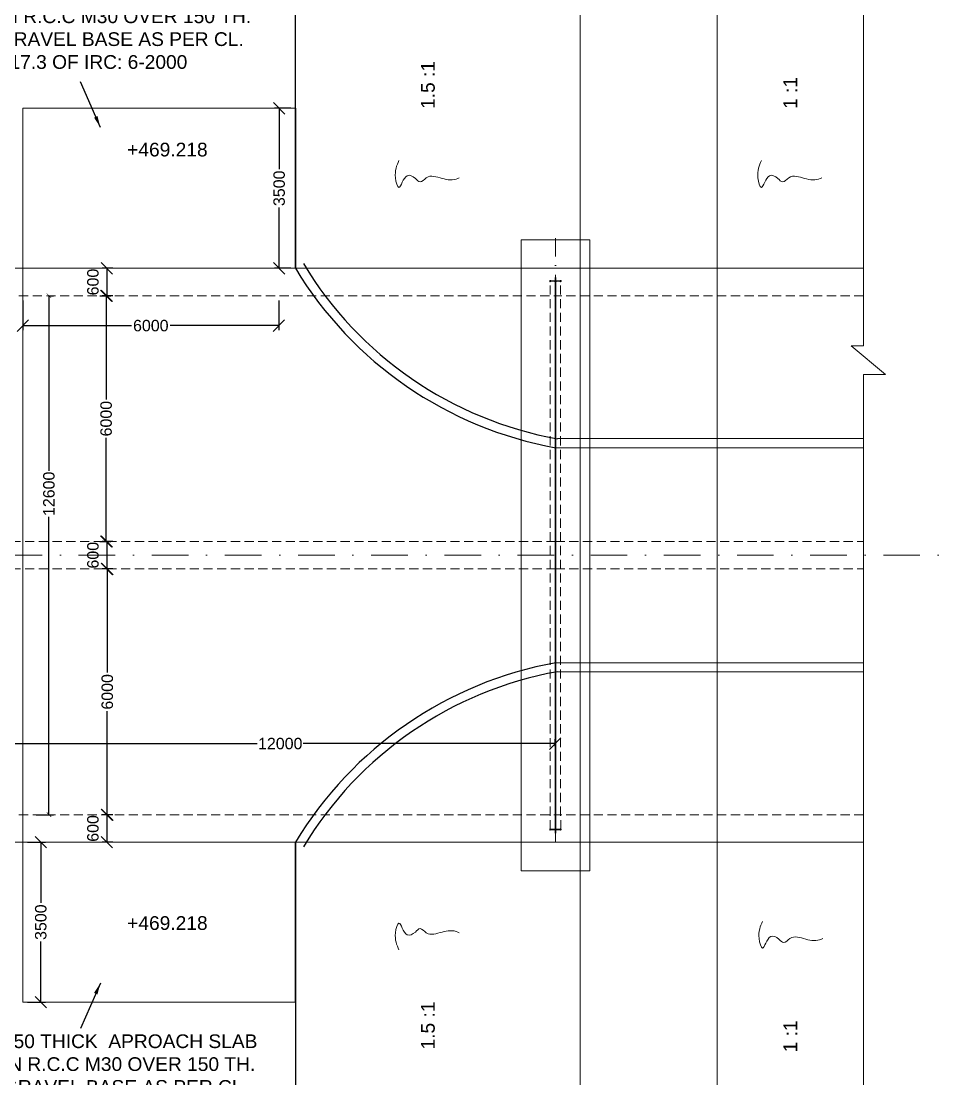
# Model space of a CAD drawing. Extents: x -793889 to 280349, y -1411811 to 21515.
# Drawn here: x -433204 to -413154, y -454321 to -431188 of the extents above; entities that cross this region are included whole.
import ezdxf

# ---------------------------------------------------------------- set-up
doc = ezdxf.new("R2010")
doc.units = 0
doc.header["$LTSCALE"] = 800
doc.header["$MEASUREMENT"] = 0
doc.linetypes.add('DASHDOT', pattern=[1, 0.5, -0.25, 0, -0.25])
doc.linetypes.add('HIDDEN', pattern=[0.375, 0.25, -0.125])
doc.layers.get('0').update_dxf_attribs({"linetype": 'CONTINUOUS'})
doc.layers.get('Defpoints').update_dxf_attribs({"linetype": 'CONTINUOUS'})
for name, color, linetype in [('BD', 6, 'CONTINUOUS'), ('HAT', 8, 'CONTINUOUS'), ('PLAN', 10, 'CONTINUOUS'), ('REIN', 4, 'CONTINUOUS')]:
    doc.layers.add(name, color=color, linetype=linetype)
doc.styles.add('ROMANS', font='swiss.ttf')
doc.styles.get("Standard").update_dxf_attribs({"font": 'swiss.ttf'})
doc.dimstyles.new('Aqueduct', dxfattribs={"dimscale": 0, "dimtxt": 250, "dimasz": 250, "dimexe": 100, "dimexo": 100, "dimgap": 50, "dimtad": 0, "dimdec": 0, "dimdsep": 46, "dimtxsty": 'ROMANS', "dimblk": 'OBLIQUE', "dimcen": 2.5, "dimclrd": 8, "dimclre": 8, "dimclrt": 7, "dimadec": 0, "dimazin": 0, "dimtfac": 1, "dimtdec": 0, "dimtmove": 2, "dimatfit": 3, "dimfxl": 100, "dimtolj": 1, "dimtzin": 0, "dimarcsym": 0})
doc.dimstyles.new('STANDARD$0', dxfattribs={"dimscale": 88.888889, "dimtxt": 0.02, "dimasz": 0.02, "dimexe": 0.05, "dimexo": 0.1, "dimgap": 0.002, "dimtad": 2, "dimdec": 0, "dimzin": 1, "dimdsep": 46, "dimtxsty": 'Standard', "dimcen": 0.09, "dimadec": 0, "dimazin": 0, "dimtfac": 1, "dimtdec": 4, "dimtofl": 0, "dimtmove": 0, "dimatfit": 3, "dimfxl": 1, "dimtolj": 1, "dimtzin": 1, "dimarcsym": 0})

# ---------------------------------------------------------------- blocks, each defined once
blk = doc.blocks.new('_ArchTick')
at = {"color": 0, "linetype": 'ByBlock', "const_width": 0.15}
blk.add_lwpolyline([(-0.5, -0.5), (0.5, 0.5)], dxfattribs=at)
blk = doc.blocks.new('*D202')
at = {"layer": 'Defpoints', "color": 0, "ltscale": 0.25, "transparency": 16777216}
for p in [(-432669, -437194), (-432976, -448544), (-432596, -448544)]:
    blk.add_point(p, dxfattribs=at)
at = {"layer": 'HAT', "color": 8, "lineweight": -2, "ltscale": 0.25, "transparency": 16777216}
for p, q in [((-432596, -437194), (-432596, -441021)), ((-432569, -437194), (-432496, -437194)), ((-432596, -448544), (-432596, -442031)), ((-432876, -448544), (-432496, -448544))]:
    blk.add_line(p, q, dxfattribs=at)
at = {"layer": 'HAT', "color": 8, "lineweight": -2, "ltscale": 0.25, "transparency": 16777216, "xscale": 100, "yscale": 100, "zscale": 100}
for p, rotation in [((-432596, -437194), 90), ((-432596, -448544), 270)]:
    blk.add_blockref('_ArchTick', p, dxfattribs=dict(at, rotation=rotation))
at = {"layer": 'HAT', "color": 7, "lineweight": 13, "ltscale": 0.25, "transparency": 16777216, "insert": (-432596, -441526), "char_height": 250, "attachment_point": 5, "rotation": 90, "style": 'ROMANS'}
blk.add_mtext('\\A1;12600', dxfattribs=at)
blk = doc.blocks.new('_OBLIQUE')
at = {"color": 0, "linetype": 'ByBlock'}
blk.add_line((-0.5, -0.5), (0.5, 0.5), dxfattribs=at)
blk = doc.blocks.new('*D203')
at = {"color": 8, "lineweight": -2, "ltscale": 0.25, "transparency": 16777216}
for p, q in [((-431481, -437194), (-431245, -437194)), ((-431345, -437194), (-431345, -439462)), ((-431345, -442569), (-431345, -440301)), ((-431481, -442569), (-431245, -442569))]:
    blk.add_line(p, q, dxfattribs=at)
at = {"layer": 'Defpoints', "color": 0, "ltscale": 0.25, "transparency": 16777216}
for p in [(-431581, -437194), (-431581, -442569), (-431345, -442569)]:
    blk.add_point(p, dxfattribs=at)
at = {"color": 8, "lineweight": -2, "ltscale": 0.25, "transparency": 16777216, "xscale": 250, "yscale": 250, "zscale": 250}
for p, rotation in [((-431345, -437194), 90), ((-431345, -442569), 270)]:
    blk.add_blockref('_OBLIQUE', p, dxfattribs=dict(at, rotation=rotation))
at = {"color": 7, "ltscale": 0.25, "transparency": 16777216, "insert": (-431345, -439882), "char_height": 250, "attachment_point": 5, "rotation": 90, "style": 'ROMANS'}
blk.add_mtext('\\A1;6000', dxfattribs=at)
blk = doc.blocks.new('*D204')
at = {"color": 8, "lineweight": -2, "ltscale": 0.25, "transparency": 16777216}
for p, q in [((-431406, -443169), (-431419, -443169)), ((-431319, -443169), (-431319, -445437)), ((-431319, -448544), (-431319, -446276)), ((-431406, -448544), (-431419, -448544))]:
    blk.add_line(p, q, dxfattribs=at)
at = {"layer": 'Defpoints', "color": 0, "ltscale": 0.25, "transparency": 16777216}
for p in [(-431306, -443169), (-431319, -448544), (-431306, -448544)]:
    blk.add_point(p, dxfattribs=at)
at = {"color": 8, "lineweight": -2, "ltscale": 0.25, "transparency": 16777216, "xscale": 250, "yscale": 250, "zscale": 250}
for p, rotation in [((-431319, -443169), 90), ((-431319, -448544), 270)]:
    blk.add_blockref('_OBLIQUE', p, dxfattribs=dict(at, rotation=rotation))
at = {"color": 7, "ltscale": 0.25, "transparency": 16777216, "insert": (-431319, -445857), "char_height": 250, "attachment_point": 5, "rotation": 90, "style": 'ROMANS'}
blk.add_mtext('\\A1;6000', dxfattribs=at)
blk = doc.blocks.new('*D205')
at = {"color": 8, "lineweight": -2, "ltscale": 0.25, "transparency": 16777216}
for p, q in [((-431197, -442569), (-431429, -442569)), ((-431329, -442569), (-431329, -443169)), ((-431197, -443169), (-431429, -443169))]:
    blk.add_line(p, q, dxfattribs=at)
at = {"layer": 'Defpoints', "color": 0, "ltscale": 0.25, "transparency": 16777216}
for p in [(-431097, -442569), (-431329, -443169), (-431097, -443169)]:
    blk.add_point(p, dxfattribs=at)
at = {"color": 8, "lineweight": -2, "ltscale": 0.25, "transparency": 16777216, "xscale": 250, "yscale": 250, "zscale": 250}
for p, rotation in [((-431329, -442569), 90), ((-431329, -443169), 270)]:
    blk.add_blockref('_OBLIQUE', p, dxfattribs=dict(at, rotation=rotation))
at = {"color": 7, "ltscale": 0.25, "transparency": 16777216, "insert": (-431633, -442869), "char_height": 250, "attachment_point": 5, "rotation": 90, "style": 'ROMANS'}
blk.add_mtext('\\A1;600', dxfattribs=at)
blk = doc.blocks.new('*D206')
at = {"color": 8, "lineweight": -2, "ltscale": 0.25, "transparency": 16777216}
for p, q in [((-431197, -436594), (-431429, -436594)), ((-431329, -436594), (-431329, -437194)), ((-431197, -437194), (-431429, -437194))]:
    blk.add_line(p, q, dxfattribs=at)
at = {"layer": 'Defpoints', "color": 0, "ltscale": 0.25, "transparency": 16777216}
for p in [(-431097, -436594), (-431329, -437194), (-431097, -437194)]:
    blk.add_point(p, dxfattribs=at)
at = {"color": 8, "lineweight": -2, "ltscale": 0.25, "transparency": 16777216, "xscale": 250, "yscale": 250, "zscale": 250}
for p, rotation in [((-431329, -436594), 90), ((-431329, -437194), 270)]:
    blk.add_blockref('_OBLIQUE', p, dxfattribs=dict(at, rotation=rotation))
at = {"color": 7, "ltscale": 0.25, "transparency": 16777216, "insert": (-431633, -436894), "char_height": 250, "attachment_point": 5, "rotation": 90, "style": 'ROMANS'}
blk.add_mtext('\\A1;600', dxfattribs=at)
blk = doc.blocks.new('*D207')
at = {"color": 8, "lineweight": -2, "ltscale": 0.25, "transparency": 16777216}
for p, q in [((-431197, -448544), (-431429, -448544)), ((-431329, -448544), (-431329, -449144)), ((-431197, -449144), (-431429, -449144))]:
    blk.add_line(p, q, dxfattribs=at)
at = {"layer": 'Defpoints', "color": 0, "ltscale": 0.25, "transparency": 16777216}
for p in [(-431097, -448544), (-431329, -449144), (-431097, -449144)]:
    blk.add_point(p, dxfattribs=at)
at = {"color": 8, "lineweight": -2, "ltscale": 0.25, "transparency": 16777216, "xscale": 250, "yscale": 250, "zscale": 250}
for p, rotation in [((-431329, -448544), 90), ((-431329, -449144), 270)]:
    blk.add_blockref('_OBLIQUE', p, dxfattribs=dict(at, rotation=rotation))
at = {"color": 7, "ltscale": 0.25, "transparency": 16777216, "insert": (-431633, -448844), "char_height": 250, "attachment_point": 5, "rotation": 90, "style": 'ROMANS'}
blk.add_mtext('\\A1;600', dxfattribs=at)
blk = doc.blocks.new('*D208')
at = {"color": 8, "lineweight": -2, "ltscale": 0.25, "transparency": 16777216}
for p, q in [((-433166, -437294), (-433166, -437948)), ((-427570, -437294), (-427570, -437948)), ((-433166, -437848), (-430788, -437848)), ((-427570, -437848), (-429948, -437848))]:
    blk.add_line(p, q, dxfattribs=at)
at = {"layer": 'Defpoints', "color": 0, "ltscale": 0.25, "transparency": 16777216}
for p in [(-433166, -437194), (-427570, -437194), (-427570, -437848)]:
    blk.add_point(p, dxfattribs=at)
at = {"color": 8, "lineweight": -2, "ltscale": 0.25, "transparency": 16777216, "xscale": 250, "yscale": 250, "zscale": 250, "rotation": 180}
blk.add_blockref('_OBLIQUE', (-433166, -437848), dxfattribs=at)
at = {"color": 8, "lineweight": -2, "ltscale": 0.25, "transparency": 16777216, "xscale": 250, "yscale": 250, "zscale": 250}
blk.add_blockref('_OBLIQUE', (-427570, -437848), dxfattribs=at)
at = {"color": 7, "ltscale": 0.25, "transparency": 16777216, "insert": (-430368, -437848), "char_height": 250, "attachment_point": 5, "style": 'ROMANS'}
blk.add_mtext('\\A1;6000', dxfattribs=at)
blk = doc.blocks.new('*D214')
at = {"color": 8, "lineweight": -2, "ltscale": 0.25, "transparency": 16777216}
for p, q in [((-433551, -447042), (-433551, -446889)), ((-421524, -447042), (-421524, -446889)), ((-433551, -446989), (-428042, -446989)), ((-421524, -446989), (-427033, -446989))]:
    blk.add_line(p, q, dxfattribs=at)
at = {"layer": 'Defpoints', "color": 0, "ltscale": 0.25, "transparency": 16777216}
for p in [(-433551, -447142), (-421524, -446989), (-421524, -447142)]:
    blk.add_point(p, dxfattribs=at)
at = {"color": 8, "lineweight": -2, "ltscale": 0.25, "transparency": 16777216, "xscale": 250, "yscale": 250, "zscale": 250, "rotation": 180}
blk.add_blockref('_OBLIQUE', (-433551, -446989), dxfattribs=at)
at = {"color": 8, "lineweight": -2, "ltscale": 0.25, "transparency": 16777216, "xscale": 250, "yscale": 250, "zscale": 250}
blk.add_blockref('_OBLIQUE', (-421524, -446989), dxfattribs=at)
at = {"color": 7, "ltscale": 0.25, "transparency": 16777216, "insert": (-427537, -446989), "char_height": 250, "attachment_point": 5, "style": 'ROMANS'}
blk.add_mtext('\\A1;12000', dxfattribs=at)
blk = doc.blocks.new('*D253')
at = {"color": 8, "lineweight": -2, "ltscale": 0.25, "transparency": 16777216}
for p, q in [((-427303, -433094), (-427660, -433094)), ((-427560, -433094), (-427560, -434422)), ((-427560, -436594), (-427560, -435266)), ((-427303, -436594), (-427660, -436594))]:
    blk.add_line(p, q, dxfattribs=at)
at = {"layer": 'Defpoints', "color": 0, "ltscale": 0.25, "transparency": 16777216}
for p in [(-427203, -433094), (-427560, -436594), (-427203, -436594)]:
    blk.add_point(p, dxfattribs=at)
at = {"color": 8, "lineweight": -2, "ltscale": 0.25, "transparency": 16777216, "xscale": 250, "yscale": 250, "zscale": 250}
for p, rotation in [((-427560, -433094), 90), ((-427560, -436594), 270)]:
    blk.add_blockref('_OBLIQUE', p, dxfattribs=dict(at, rotation=rotation))
at = {"color": 7, "ltscale": 0.25, "transparency": 16777216, "insert": (-427560, -434844), "char_height": 250, "attachment_point": 5, "rotation": 90, "style": 'ROMANS'}
blk.add_mtext('\\A1;3500', dxfattribs=at)
blk = doc.blocks.new('*D254')
at = {"color": 8, "lineweight": -2, "ltscale": 0.25, "transparency": 16777216}
for p, q in [((-433066, -449144), (-432674, -449144)), ((-432774, -449144), (-432774, -450472)), ((-432774, -452644), (-432774, -451316)), ((-433066, -452644), (-432674, -452644))]:
    blk.add_line(p, q, dxfattribs=at)
at = {"layer": 'Defpoints', "color": 0, "ltscale": 0.25, "transparency": 16777216}
for p in [(-433166, -449144), (-432774, -449144), (-433166, -452644)]:
    blk.add_point(p, dxfattribs=at)
at = {"color": 8, "lineweight": -2, "ltscale": 0.25, "transparency": 16777216, "xscale": 250, "yscale": 250, "zscale": 250}
for p, rotation in [((-432774, -449144), 90), ((-432774, -452644), 270)]:
    blk.add_blockref('_OBLIQUE', p, dxfattribs=dict(at, rotation=rotation))
at = {"color": 7, "ltscale": 0.25, "transparency": 16777216, "insert": (-432774, -450894), "char_height": 250, "attachment_point": 5, "rotation": 90, "style": 'ROMANS'}
blk.add_mtext('\\A1;3500', dxfattribs=at)

msp = doc.modelspace()

# ---------------------------------------------------------------- hatches: boundary and pattern name
at = {"layer": 'BD', "lineweight": 13, "ltscale": 0.25}
h = msp.add_hatch(color=256, dxfattribs=at)
h.paths.add_polyline_path([(-421630.10084, -448880.14626, -0.4142135624), (-421644.08406, -448866.16304, -0.4142135624), (-421630.10084, -448852.17982)])
h.paths.add_polyline_path([(-421616.11762, -448866.16304), (-421630.10084, -448866.16304), (-421630.10084, -448852.17982, -0.4142135624)])
h.paths.add_polyline_path([(-421510.10084, -448884.06169, -0.2010446828), (-421525.10084, -448884.06169), (-421525.10084, -448866.16304), (-421510.10084, -448866.16304)])
h.paths.add_polyline_path([(-421510.10084, -448866.16304), (-421517.60084, -448866.16304), (-421525.10084, -448866.16304), (-421525.10084, -448848.26439, -0.2010446828), (-421510.10084, -448848.26439)])
h.paths.add_polyline_path([(-421525.10084, -448866.16304), (-421537.00733, -448866.16304, -0.3022275371), (-421525.10084, -448848.26439)])
h.paths.add_polyline_path([(-421525.10084, -448884.06169, -0.3022275371), (-421537.00733, -448866.16304), (-421525.10084, -448866.16304)])
h.paths.add_polyline_path([(-421510.10084, -448884.06169), (-421510.10084, -448866.16304), (-421498.19435, -448866.16304, -0.3022275371)])
h.paths.add_polyline_path([(-421498.19435, -448866.16304), (-421510.10084, -448866.16304), (-421510.10084, -448848.26439, -0.3022275371)])
h.paths.add_polyline_path([(-421405.10084, -448880.14626, -0.4142135624), (-421419.08406, -448866.16304), (-421405.10084, -448866.16304)])
h.paths.add_polyline_path([(-421405.10084, -448866.16304), (-421419.08406, -448866.16304, -0.4142135624), (-421405.10084, -448852.17982)])
h.paths.add_polyline_path([(-421405.10084, -448880.14626), (-421405.10084, -448852.17982, -0.4142135624), (-421391.11762, -448866.16304, -0.4142135624)])
h.paths.add_polyline_path([(-421536.35216, -448871.16304), (-421617.04211, -448871.16304, 0.0916720437), (-421616.11762, -448866.16304), (-421537.00733, -448866.16304, 0.0652385559)])
h.paths.add_polyline_path([(-421537.00733, -448866.16304), (-421616.11762, -448866.16304, 0.0916720437), (-421617.04211, -448861.16304), (-421536.35216, -448861.16304, 0.0652385559)])
h.paths.add_polyline_path([(-421418.15957, -448871.16304), (-421498.84953, -448871.16304, 0.0652385559), (-421498.19435, -448866.16304), (-421419.08406, -448866.16304, 0.0916720437)])
h.paths.add_polyline_path([(-421419.08406, -448866.16304), (-421498.19435, -448866.16304, 0.0652385559), (-421498.84953, -448861.16304), (-421418.15957, -448861.16304, 0.0916720437)])
msp.add_hatch(color=256, dxfattribs=at).paths.add_polyline_path([(-421630.10084, -448880.14626), (-421630.10084, -448866.16304), (-421616.11762, -448866.16304, -0.4142135624)])
at = {"layer": 'HAT', "lineweight": 13, "ltscale": 0.25}
h = msp.add_hatch(color=1, dxfattribs=at)
h.paths.add_polyline_path([(-421630.10084, -436857.99469, 0.4142135624), (-421644.08406, -436871.9779, 0.4142135624), (-421630.10084, -436885.96112)])
h.paths.add_polyline_path([(-421616.11762, -436871.9779), (-421630.10084, -436871.9779), (-421630.10084, -436885.96112, 0.4142135624)])
h.paths.add_polyline_path([(-421510.10084, -436854.07925, 0.2010446828), (-421525.10084, -436854.07925), (-421525.10084, -436871.9779), (-421510.10084, -436871.9779)])
h.paths.add_polyline_path([(-421510.10084, -436871.9779), (-421517.60084, -436871.9779), (-421525.10084, -436871.9779), (-421525.10084, -436889.87656, 0.2010446828), (-421510.10084, -436889.87656)])
h.paths.add_polyline_path([(-421525.10084, -436871.9779), (-421537.00733, -436871.9779, 0.3022275371), (-421525.10084, -436889.87656)])
h.paths.add_polyline_path([(-421525.10084, -436854.07925, 0.3022275371), (-421537.00733, -436871.9779), (-421525.10084, -436871.9779)])
h.paths.add_polyline_path([(-421510.10084, -436854.07925), (-421510.10084, -436871.9779), (-421498.19435, -436871.9779, 0.3022275371)])
h.paths.add_polyline_path([(-421498.19435, -436871.9779), (-421510.10084, -436871.9779), (-421510.10084, -436889.87656, 0.3022275371)])
h.paths.add_polyline_path([(-421405.10084, -436857.99469, 0.4142135624), (-421419.08406, -436871.9779), (-421405.10084, -436871.9779)])
h.paths.add_polyline_path([(-421405.10084, -436871.9779), (-421419.08406, -436871.9779, 0.4142135624), (-421405.10084, -436885.96112)])
h.paths.add_polyline_path([(-421405.10084, -436857.99469), (-421405.10084, -436885.96112, 0.4142135624), (-421391.11762, -436871.9779, 0.4142135624)])
h.paths.add_polyline_path([(-421536.35216, -436866.9779), (-421617.04211, -436866.9779, -0.0916720437), (-421616.11762, -436871.9779), (-421537.00733, -436871.9779, -0.0652385559)])
h.paths.add_polyline_path([(-421537.00733, -436871.9779), (-421616.11762, -436871.9779, -0.0916720437), (-421617.04211, -436876.9779), (-421536.35216, -436876.9779, -0.0652385559)])
h.paths.add_polyline_path([(-421418.15957, -436866.9779), (-421498.84953, -436866.9779, -0.0652385559), (-421498.19435, -436871.9779), (-421419.08406, -436871.9779, -0.0916720437)])
h.paths.add_polyline_path([(-421419.08406, -436871.9779), (-421498.19435, -436871.9779, -0.0652385559), (-421498.84953, -436876.9779), (-421418.15957, -436876.9779, -0.0916720437)])
msp.add_hatch(color=1, dxfattribs=at).paths.add_polyline_path([(-421630.10084, -436857.99469), (-421630.10084, -436871.9779), (-421616.11762, -436871.9779, 0.4142135624)])

# ---------------------------------------------------------------- linework, layer by layer
at = {"ltscale": 0.25}
for p, q in [((-427202.80902, -436594.07047), (-427202.80902, -425188.07047)), ((-427202.80902, -433094.07047), (-427202.80902, -436594.07047)), ((-427202.80902, -449144.07047), (-427202.80902, -458894.07047)), ((-427202.80902, -452644.07047), (-427202.80902, -449144.07047))]:
    msp.add_line(p, q, dxfattribs=at)
for centre, radius, start, end in [((-420010.03793, -432252.12484), 8201.69315, 211.117452171, 259.724646836), ((-420010.03793, -432252.12484), 8401.69315, 211.117452171, 259.724646836), ((-420010.03793, -453486.01611), 8401.69315, 100.275353164, 148.882547827), ((-420010.03793, -453486.01611), 8201.69315, 100.275353164, 148.882547827)]:
    msp.add_arc(centre, radius, start, end, dxfattribs=at)
at = {"layer": 'HAT', "lineweight": 13, "ltscale": 0.25}
for p, q in [((-420979.30902, -405081.70485), (-420979.30902, -442869.07047)), ((-417979.30902, -405081.70485), (-417979.30902, -442869.07047)), ((-421523.72324, -436794.07047), (-421523.72324, -448944.07047)), ((-421508.72324, -436794.07047), (-421508.72324, -448944.07047)), ((-420979.30902, -480656.43609), (-420979.30902, -442869.07047)), ((-417979.30902, -480656.43609), (-417979.30902, -442869.07047)), ((-421525.10084, -448866.16304), (-421630.10084, -448866.16304)), ((-421536.35216, -448861.16304), (-421617.04211, -448861.16304)), ((-421536.35216, -448871.16304), (-421617.04211, -448871.16304)), ((-421510.10084, -448866.16304), (-421525.10084, -448866.16304)), ((-421523.72324, -448944.07047), (-421508.72324, -448944.07047)), ((-421517.60084, -448866.16304), (-421405.10084, -448866.16304)), ((-421516.22324, -448944.07047), (-421516.22324, -448880.86826)), ((-421498.84953, -448861.16304), (-421418.15957, -448861.16304)), ((-421498.84953, -448871.16304), (-421418.15957, -448871.16304))]:
    msp.add_line(p, q, dxfattribs=at)
at = {"layer": 'HAT', "color": 1, "lineweight": 13, "ltscale": 0.25}
for p, q in [((-433166.22324, -436594.07047), (-433166.22324, -433094.07047)), ((-433166.22324, -433094.07047), (-427202.80902, -433094.07047)), ((-421510.22324, -436594.07047), (-433551.22324, -436594.07047)), ((-433166.22324, -449144.07047), (-433166.22324, -436594.07047)), ((-414781.23349, -436594.07047), (-421510.22324, -436594.07047)), ((-421525.10084, -436871.9779), (-421630.10084, -436871.9779)), ((-421536.35216, -436866.9779), (-421617.04211, -436866.9779)), ((-421536.35216, -436876.9779), (-421617.04211, -436876.9779)), ((-421510.10084, -436871.9779), (-421525.10084, -436871.9779)), ((-421517.60084, -436871.9779), (-421405.10084, -436871.9779)), ((-421498.84953, -436866.9779), (-421418.15957, -436866.9779)), ((-421498.84953, -436876.9779), (-421418.15957, -436876.9779)), ((-421628.72324, -449144.07047), (-433551.22324, -449144.07047)), ((-433166.22324, -449144.07047), (-433166.22324, -452644.07047)), ((-421516.22324, -449144.07047), (-421628.72324, -449144.07047)), ((-414781.23349, -449144.07047), (-421510.22324, -449144.07047)), ((-433166.22324, -452644.07047), (-427202.80902, -452644.07047))]:
    msp.add_line(p, q, dxfattribs=at)
at = {"layer": 'HAT', "color": 1, "lineweight": 13, "ltscale": 2}
for p, q in [((-422266.22324, -435969.07047), (-422266.22324, -449769.07047)), ((-422266.22324, -435969.07047), (-420766.22324, -435969.07047)), ((-420766.22324, -435969.07047), (-420766.22324, -449769.07047)), ((-421476.43261, -440319.07047), (-414781.23349, -440319.07047)), ((-421516.22324, -440519.07047), (-414781.23349, -440519.07047)), ((-421516.22324, -445219.07047), (-414781.23349, -445219.07047)), ((-421476.43261, -445419.07047), (-414781.23349, -445419.07047)), ((-422266.22324, -449769.07047), (-420766.22324, -449769.07047))]:
    msp.add_line(p, q, dxfattribs=at)
at = {"layer": 'HAT', "color": 1, "linetype": 'DASHDOT', "lineweight": 13, "ltscale": 2}
msp.add_line((-457547.98454, -442869.07047), (-364823.96149, -442869.07047), dxfattribs=at)
at = {"layer": 'HAT', "color": 6, "lineweight": 13, "ltscale": 0.25}
msp.add_line((-421516.22324, -442869.07047), (-421516.22324, -442894.12135), dxfattribs=at)
at = {"layer": 'HAT', "color": 9, "lineweight": 13, "ltscale": 0.25}
msp.add_lwpolyline([(-414781.23349, -403991.61636), (-414781.23349, -438288.27147), (-415050.6919, -438288.27147), (-414295.71756, -438913.29486), (-414781.23349, -438913.29486), (-414781.23349, -481431.35169)], dxfattribs=at)
at = {"layer": 'HAT', "color": 6, "lineweight": 13, "ltscale": 0.25}
msp.add_lwpolyline([(-421523.72324, -442869.07047), (-421508.72324, -442869.07047)], dxfattribs=at)
at = {"layer": 'HAT', "color": 1, "lineweight": 13, "ltscale": 0.25}
for centre, radius in [((-421630.10084, -436871.9779), 13.98322), ((-421517.60084, -436871.9779), 19.40649), ((-421405.10084, -436871.9779), 13.98322)]:
    msp.add_circle(centre, radius, dxfattribs=at)
at = {"layer": 'HAT', "lineweight": 13, "ltscale": 0.25}
for centre, radius in [((-421630.10084, -448866.16304), 13.98322), ((-421517.60084, -448866.16304), 19.40649), ((-421405.10084, -448866.16304), 13.98322)]:
    msp.add_circle(centre, radius, dxfattribs=at)
at = {"layer": 'PLAN', "color": 9, "linetype": 'DASHDOT', "lineweight": 13}
for p, q in [((-421516.22324, -435933.65561), (-421516.22324, -449144.07047)), ((-421516.22324, -448944.07047), (-421516.22324, -437399.07047)), ((-421516.22324, -442869.07047), (-421516.22324, -439829.07047))]:
    msp.add_line(p, q, dxfattribs=at)
at = {"layer": 'PLAN', "color": 8, "linetype": 'HIDDEN', "lineweight": 13}
for p, q in [((-421630.10084, -448866.16304), (-421630.10084, -436871.9779)), ((-421403.72324, -448866.16304), (-421405.10084, -436871.9779)), ((-414781.23349, -437194.07047), (-421508.72324, -437194.07047)), ((-421516.22324, -442569.07047), (-433551.22324, -442569.07047)), ((-421516.22324, -442569.07047), (-414788.72324, -442569.07047)), ((-421516.22324, -443169.07047), (-433551.22324, -443169.07047)), ((-421516.22324, -443169.07047), (-414788.72324, -443169.07047)), ((-433551.22324, -448544.07047), (-421523.72324, -448544.07047)), ((-414781.23349, -448544.07047), (-421508.72324, -448544.07047))]:
    msp.add_line(p, q, dxfattribs=at)
at = {"layer": 'PLAN', "lineweight": 13}
for points in [[(-424942.08305, -434237.99183), (-425017.08305, -434612.99183), (-424942.08305, -434822.99183), (-424762.08305, -434567.99183), (-424582.08305, -434627.99183), (-424477.08305, -434702.99183), (-424342.08305, -434612.99183), (-423997.08305, -434627.99183), (-423652.08305, -434627.99183), (-423622.08305, -434612.99183)], [(-417014.74478, -434237.99183), (-417089.74478, -434612.99183), (-417014.74478, -434822.99183), (-416834.74478, -434567.99183), (-416654.74478, -434627.99183), (-416549.74478, -434702.99183), (-416414.74478, -434612.99183), (-416069.74478, -434627.99183), (-415724.74478, -434627.99183), (-415694.74478, -434612.99183)], [(-424942.08305, -451500.14911), (-425017.08305, -451125.14911), (-424942.08305, -450915.14911), (-424762.08305, -451170.14911), (-424582.08305, -451110.14911), (-424477.08305, -451035.14911), (-424342.08305, -451125.14911), (-423997.08305, -451110.14911), (-423652.08305, -451110.14911), (-423622.08305, -451125.14911)], [(-416989.62088, -450875.76552), (-417064.62088, -451250.76552), (-416989.62088, -451460.76552), (-416809.62088, -451205.76552), (-416629.62088, -451265.76552), (-416524.62088, -451340.76552), (-416389.62088, -451250.76552), (-416044.62088, -451265.76552), (-415699.62088, -451265.76552), (-415669.62088, -451250.76552)]]:
    msp.add_spline(points, degree=3, dxfattribs=at)
at = {"layer": 'REIN', "color": 4, "linetype": 'HIDDEN', "lineweight": 13}
msp.add_line((-433551.22324, -437194.07047), (-421523.72324, -437194.07047), dxfattribs=at)

# ---------------------------------------------------------------- texts
at = {"layer": 'HAT', "color": 7, "lineweight": 13, "char_height": 300, "width": 5810.42352, "attachment_point": 1, "style": 'ROMANS'}
for insert in [(-433691.72303, -430431.15912), (-433602.25926, -453347.87648)]:
    msp.add_mtext('150 THICK  APROACH SLAB IN R.C.C M30 OVER 150 TH. GRAVEL BASE AS PER CL. 217.3 OF IRC: 6-2000 ', dxfattribs=dict(at, insert=insert))
at = {"layer": 'HAT', "color": 7, "lineweight": 13, "char_height": 300, "rotation": 90, "style": 'ROMANS'}
for s, insert, attachment_point in [('1.5 :1', (-424457.94277, -433108.00304), 1), ('1 :1', (-416530.6045, -433108.00304), 1), ('1.5 :1', (-424457.94277, -452630.1379), 3), ('1 :1', (-416530.6045, -453740.35225), 1)]:
    msp.add_mtext(s, dxfattribs=dict(at, insert=insert, attachment_point=attachment_point))
at = {"layer": 'HAT', "color": 7, "lineweight": 13, "char_height": 300, "style": 'ROMANS'}
for insert, attachment_point in [((-429124.88496, -433347.12308), 3), ((-429124.88496, -451067.30035), 9)]:
    msp.add_mtext('\\P+469.218', dxfattribs=dict(at, insert=insert, attachment_point=attachment_point))

# ---------------------------------------------------------------- dimensions: what is measured, and where the dimension line sits
at = {"ltscale": 0.25}
for base, p1, p2, override, picture, middle in [((-427560.49996, -436594.07047), (-427202.80902, -433094.07047), (-427202.80902, -436594.07047), {"dimscale": 1, "dimfxl": 200}, '*D253', (-427560.49996, -434844.07047)), ((-431329.29049, -437194.07047), (-431097.32021, -436594.07047), (-431097.32021, -437194.07047), {"dimscale": 1}, '*D206', (-431632.76978, -436894.07047)), ((-431329.29049, -443169.07047), (-431097.32021, -442569.07047), (-431097.32021, -443169.07047), {"dimscale": 1}, '*D205', (-431632.76978, -442869.07047)), ((-431329.29049, -449144.07047), (-431097.32021, -448544.07047), (-431097.32021, -449144.07047), {"dimscale": 1}, '*D207', (-431632.76978, -448844.07047)), ((-432773.95989, -449144.07047), (-433166.22324, -452644.07047), (-433166.22324, -449144.07047), {"dimscale": 1, "dimfxl": 200}, '*D254', (-432773.95989, -450894.07047))]:
    dim = msp.add_linear_dim(base=base, p1=p1, p2=p2, angle=90, dimstyle='Aqueduct', override=override, dxfattribs=at)
    dim.commit()
    dim.dimension.update_dxf_attribs({"geometry": picture, "text_midpoint": middle})
for base, p1, p2, text, picture, middle in [((-427570.48835, -437847.72569), (-433166.22324, -437194.07047), (-427570.48835, -437194.07047), '6000', '*D208', (-430368.35579, -437847.72569)), ((-421523.72324, -446988.95918), (-433551.22324, -447142.40603), (-421523.72324, -447142.40603), '12000', '*D214', (-427537.47324, -446988.95918))]:
    dim = msp.add_linear_dim(base=base, p1=p1, p2=p2, text=text, dimstyle='Aqueduct', override={"dimscale": 1}, dxfattribs=at)
    dim.commit()
    dim.dimension.update_dxf_attribs({"geometry": picture, "text_midpoint": middle})
for base, p1, p2, picture, middle in [((-431345.39802, -442569.07047), (-431580.87822, -437194.07047), (-431580.87822, -442569.07047), '*D203', (-431345.39802, -439881.57047)), ((-431319.23416, -448544.07047), (-431305.91963, -443169.07047), (-431305.91963, -448544.07047), '*D204', (-431319.23416, -445856.57047))]:
    dim = msp.add_linear_dim(base=base, p1=p1, p2=p2, angle=90, text='6000', dimstyle='Aqueduct', override={"dimscale": 1}, dxfattribs=at)
    dim.commit()
    dim.dimension.update_dxf_attribs({"geometry": picture, "text_midpoint": middle})
at = {"layer": 'HAT', "color": 1, "lineweight": 13, "ltscale": 0.25}
dim = msp.add_linear_dim(base=(-432596.35755, -448544.07047), p1=(-432668.88499, -437194.07047), p2=(-432975.60294, -448544.07047), angle=90, text='12600', dimstyle='STANDARD$0', override={"dimscale": 1, "dimtxt": 250, "dimasz": 100, "dimexe": 100, "dimexo": 100, "dimgap": 50, "dimtad": 0, "dimdec": 4, "dimzin": 8, "dimtxsty": 'ROMANS', "dimblk1": 'ArchTick', "dimblk2": 'ArchTick', "dimsah": 1, "dimcen": 2.5, "dimclrd": 8, "dimclre": 8, "dimclrt": 7, "dimtofl": 1, "dimtmove": 2, "dimtzin": 0}, dxfattribs=at)
dim.commit()
dim.dimension.update_dxf_attribs({"geometry": '*D202', "text_midpoint": (-432596.35755, -441526.1605), "dimtype": 160})

# ---------------------------------------------------------------- leaders
at = {"ltscale": 0.25}
for points in [[(-431470.57229, -433510.7028), (-431908.38822, -432516.59589)], [(-431470.57229, -452227.43815), (-431908.38822, -453221.54505)]]:
    msp.add_leader(points, dimstyle='Aqueduct', override={"dimscale": 1}, dxfattribs=at)

doc.saveas('drawing.dxf')
